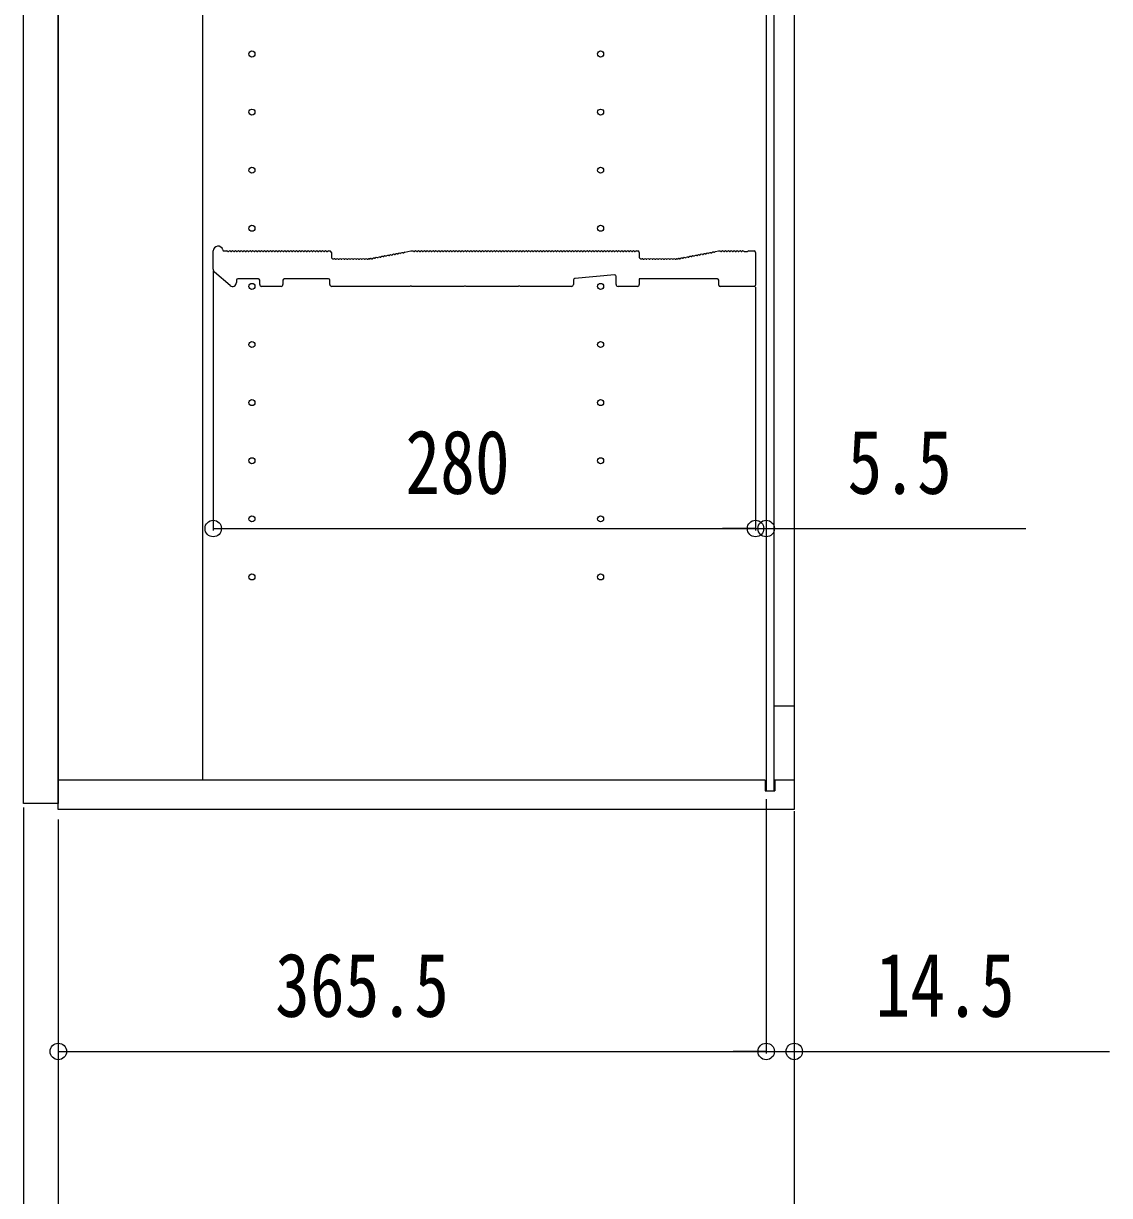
# Model space of a CAD drawing. Units: millimetres, scale not verified. Extents: x -4205 to 4205, y -2970 to 2970.
# Drawn here: x -3035 to -2474, y -986 to -381 of the extents above; entities that cross this region are included whole.
import ezdxf
from ezdxf.enums import TextEntityAlignment as Align

# ---------------------------------------------------------------- set-up
doc = ezdxf.new("R2010")
doc.units = ezdxf.units.MM
doc.header["$LTSCALE"] = 20
for name, color, linetype in [('0-2_YKK_11', 7, 'Continuous'), ('0-3_YKK_12', 2, 'Continuous'), ('0-5_YKK_D', 6, 'Continuous')]:
    doc.layers.add(name, color=color, linetype=linetype)
doc.styles.add('ＭＳ ゴシック', font='')
doc.styles.get('ＭＳ ゴシック').set_extended_font_data('MS Gothic')

msp = doc.modelspace()

# ---------------------------------------------------------------- linework, layer by layer
at = {"layer": '0-2_YKK_11'}
for p, q in [((-2936.98, -508.09), (-2936.98, -498.7)), ((-2931.36, -498.7), (-2929.98, -498.7)), ((-2929.42, -498.9), (-2929.04, -498.9)), ((-2927.92, -498.9), (-2927.54, -498.9)), ((-2926.42, -498.9), (-2926.04, -498.9)), ((-2924.92, -498.9), (-2924.54, -498.9)), ((-2923.42, -498.9), (-2923.04, -498.9)), ((-2921.92, -498.9), (-2921.54, -498.9)), ((-2920.42, -498.9), (-2920.04, -498.9)), ((-2918.92, -498.9), (-2918.54, -498.9)), ((-2917.42, -498.9), (-2917.04, -498.9)), ((-2915.92, -498.9), (-2915.54, -498.9)), ((-2914.42, -498.9), (-2914.04, -498.9)), ((-2912.92, -498.9), (-2912.54, -498.9)), ((-2911.42, -498.9), (-2911.04, -498.9)), ((-2909.92, -498.9), (-2909.54, -498.9)), ((-2908.42, -498.9), (-2908.04, -498.9)), ((-2906.92, -498.9), (-2906.54, -498.9)), ((-2905.42, -498.9), (-2905.04, -498.9)), ((-2903.92, -498.9), (-2903.54, -498.9)), ((-2902.42, -498.9), (-2902.04, -498.9)), ((-2900.92, -498.9), (-2900.54, -498.9)), ((-2899.42, -498.9), (-2899.04, -498.9)), ((-2897.92, -498.9), (-2897.54, -498.9)), ((-2896.42, -498.9), (-2896.04, -498.9)), ((-2894.92, -498.9), (-2894.54, -498.9)), ((-2893.42, -498.9), (-2893.04, -498.9)), ((-2891.92, -498.9), (-2891.54, -498.9)), ((-2890.42, -498.9), (-2890.04, -498.9)), ((-2888.92, -498.9), (-2888.54, -498.9)), ((-2887.42, -498.9), (-2887.04, -498.9)), ((-2885.92, -498.9), (-2885.54, -498.9)), ((-2884.42, -498.9), (-2884.04, -498.9)), ((-2882.92, -498.9), (-2882.54, -498.9)), ((-2881.42, -498.9), (-2881.04, -498.9)), ((-2879.92, -498.9), (-2879.54, -498.9)), ((-2878.42, -498.9), (-2878.04, -498.9)), ((-2877.48, -498.7), (-2876.68, -498.7)), ((-2875.98, -499.4), (-2875.98, -502)), ((-2852.24, -502.19), (-2851.87, -502.12)), ((-2850.77, -501.91), (-2850.39, -501.84)), ((-2849.29, -501.63), (-2848.92, -501.56)), ((-2847.82, -501.35), (-2847.44, -501.28)), ((-2846.35, -501.07), (-2845.97, -501)), ((-2844.87, -500.79), (-2844.5, -500.72)), ((-2843.4, -500.51), (-2843.02, -500.44)), ((-2841.93, -500.23), (-2841.55, -500.16)), ((-2840.45, -499.95), (-2840.08, -499.88)), ((-2838.98, -499.67), (-2838.6, -499.59)), ((-2833.42, -498.9), (-2833.04, -498.9)), ((-2831.92, -498.9), (-2831.54, -498.9)), ((-2830.42, -498.9), (-2830.04, -498.9)), ((-2828.92, -498.9), (-2828.54, -498.9)), ((-2827.42, -498.9), (-2827.04, -498.9)), ((-2825.92, -498.9), (-2825.54, -498.9)), ((-2824.42, -498.9), (-2824.04, -498.9)), ((-2822.92, -498.9), (-2822.54, -498.9)), ((-2821.42, -498.9), (-2821.04, -498.9)), ((-2819.92, -498.9), (-2819.54, -498.9)), ((-2818.42, -498.9), (-2818.04, -498.9)), ((-2816.92, -498.9), (-2816.54, -498.9)), ((-2815.42, -498.9), (-2815.04, -498.9)), ((-2813.92, -498.9), (-2813.54, -498.9)), ((-2812.42, -498.9), (-2812.04, -498.9)), ((-2810.92, -498.9), (-2810.54, -498.9)), ((-2809.42, -498.9), (-2809.04, -498.9)), ((-2807.92, -498.9), (-2807.54, -498.9)), ((-2806.42, -498.9), (-2806.04, -498.9)), ((-2804.92, -498.9), (-2804.54, -498.9)), ((-2803.42, -498.9), (-2803.04, -498.9)), ((-2801.92, -498.9), (-2801.54, -498.9)), ((-2800.42, -498.9), (-2800.04, -498.9)), ((-2798.92, -498.9), (-2798.54, -498.9)), ((-2797.42, -498.9), (-2797.04, -498.9)), ((-2795.92, -498.9), (-2795.54, -498.9)), ((-2794.42, -498.9), (-2794.04, -498.9)), ((-2792.92, -498.9), (-2792.54, -498.9)), ((-2791.42, -498.9), (-2791.04, -498.9)), ((-2789.92, -498.9), (-2789.54, -498.9)), ((-2788.42, -498.9), (-2788.04, -498.9)), ((-2786.92, -498.9), (-2786.54, -498.9)), ((-2785.42, -498.9), (-2785.04, -498.9)), ((-2783.92, -498.9), (-2783.54, -498.9)), ((-2782.42, -498.9), (-2782.04, -498.9)), ((-2780.92, -498.9), (-2780.54, -498.9)), ((-2779.42, -498.9), (-2779.04, -498.9)), ((-2777.92, -498.9), (-2777.54, -498.9)), ((-2776.42, -498.9), (-2776.04, -498.9)), ((-2774.92, -498.9), (-2774.54, -498.9)), ((-2773.42, -498.9), (-2773.04, -498.9)), ((-2771.92, -498.9), (-2771.54, -498.9)), ((-2770.42, -498.9), (-2770.04, -498.9)), ((-2768.92, -498.9), (-2768.54, -498.9)), ((-2767.42, -498.9), (-2767.04, -498.9)), ((-2765.92, -498.9), (-2765.54, -498.9)), ((-2764.42, -498.9), (-2764.04, -498.9)), ((-2762.92, -498.9), (-2762.54, -498.9)), ((-2761.42, -498.9), (-2761.04, -498.9)), ((-2759.92, -498.9), (-2759.54, -498.9)), ((-2758.42, -498.9), (-2758.04, -498.9)), ((-2756.92, -498.9), (-2756.54, -498.9)), ((-2755.42, -498.9), (-2755.04, -498.9)), ((-2753.92, -498.9), (-2753.54, -498.9)), ((-2752.42, -498.9), (-2752.04, -498.9)), ((-2750.92, -498.9), (-2750.54, -498.9)), ((-2749.42, -498.9), (-2749.04, -498.9)), ((-2747.92, -498.9), (-2747.54, -498.9)), ((-2746.42, -498.9), (-2746.04, -498.9)), ((-2744.92, -498.9), (-2744.54, -498.9)), ((-2743.42, -498.9), (-2743.04, -498.9)), ((-2741.92, -498.9), (-2741.54, -498.9)), ((-2740.42, -498.9), (-2740.04, -498.9)), ((-2738.92, -498.9), (-2738.54, -498.9)), ((-2737.42, -498.9), (-2737.04, -498.9)), ((-2735.92, -498.9), (-2735.54, -498.9)), ((-2734.42, -498.9), (-2734.04, -498.9)), ((-2732.92, -498.9), (-2732.54, -498.9)), ((-2731.42, -498.9), (-2731.04, -498.9)), ((-2729.92, -498.9), (-2729.54, -498.9)), ((-2728.42, -498.9), (-2728.04, -498.9)), ((-2726.92, -498.9), (-2726.54, -498.9)), ((-2725.42, -498.9), (-2725.04, -498.9)), ((-2723.92, -498.9), (-2723.54, -498.9)), ((-2722.42, -498.9), (-2722.04, -498.9)), ((-2720.92, -498.9), (-2720.54, -498.9)), ((-2719.42, -498.9), (-2719.04, -498.9)), ((-2718.48, -498.7), (-2717.68, -498.7)), ((-2716.98, -499.4), (-2716.98, -502)), ((-2693.24, -502.19), (-2692.87, -502.12)), ((-2691.77, -501.91), (-2691.39, -501.84)), ((-2690.29, -501.63), (-2689.92, -501.56)), ((-2688.82, -501.35), (-2688.44, -501.28)), ((-2687.35, -501.07), (-2686.97, -501)), ((-2685.87, -500.79), (-2685.5, -500.72)), ((-2684.4, -500.51), (-2684.02, -500.44)), ((-2682.93, -500.23), (-2682.55, -500.16)), ((-2681.45, -499.95), (-2681.08, -499.88)), ((-2679.98, -499.67), (-2679.6, -499.59)), ((-2678.5, -499.39), (-2678.13, -499.31)), ((-2677.62, -499.01), (-2676.05, -498.71)), ((-2675.91, -498.7), (-2675.48, -498.7)), ((-2674.92, -498.9), (-2674.54, -498.9)), ((-2673.42, -498.9), (-2673.04, -498.9)), ((-2671.92, -498.9), (-2671.54, -498.9)), ((-2670.42, -498.9), (-2670.04, -498.9)), ((-2668.92, -498.9), (-2668.54, -498.9)), ((-2667.42, -498.9), (-2667.04, -498.9)), ((-2665.92, -498.9), (-2665.54, -498.9)), ((-2664.42, -498.9), (-2664.04, -498.9)), ((-2660.48, -498.7), (-2657.68, -498.7)), ((-2656.98, -499.4), (-2656.98, -516.3)), ((-2875.28, -502.7), (-2874.48, -502.7)), ((-2873.92, -502.9), (-2873.54, -502.9)), ((-2872.42, -502.9), (-2872.04, -502.9)), ((-2870.92, -502.9), (-2870.54, -502.9)), ((-2869.42, -502.9), (-2869.04, -502.9)), ((-2867.92, -502.9), (-2867.54, -502.9)), ((-2866.42, -502.9), (-2866.04, -502.9)), ((-2864.92, -502.9), (-2864.54, -502.9)), ((-2863.42, -502.9), (-2863.04, -502.9)), ((-2861.92, -502.9), (-2861.54, -502.9)), ((-2860.42, -502.9), (-2860.04, -502.9)), ((-2858.92, -502.9), (-2858.54, -502.9)), ((-2857.42, -502.9), (-2857.04, -502.9)), ((-2856.48, -502.7), (-2856.05, -502.7)), ((-2856.05, -502.7), (-2856.48, -502.7)), ((-2855.19, -502.75), (-2854.81, -502.68)), ((-2853.71, -502.47), (-2853.34, -502.4)), ((-2716.28, -502.7), (-2715.48, -502.7)), ((-2714.92, -502.9), (-2714.54, -502.9)), ((-2713.42, -502.9), (-2713.04, -502.9)), ((-2711.92, -502.9), (-2711.54, -502.9)), ((-2710.42, -502.9), (-2710.04, -502.9)), ((-2708.92, -502.9), (-2708.54, -502.9)), ((-2707.42, -502.9), (-2707.04, -502.9)), ((-2705.92, -502.9), (-2705.54, -502.9)), ((-2704.42, -502.9), (-2704.04, -502.9)), ((-2702.92, -502.9), (-2702.54, -502.9)), ((-2701.42, -502.9), (-2701.04, -502.9)), ((-2699.92, -502.9), (-2699.54, -502.9)), ((-2698.42, -502.9), (-2698.04, -502.9)), ((-2697.48, -502.7), (-2697.05, -502.7)), ((-2696.92, -502.69), (-2696.77, -502.66)), ((-2696.19, -502.75), (-2695.81, -502.68)), ((-2694.71, -502.47), (-2694.34, -502.4)), ((-2928.29, -516.51), (-2936.29, -509.6)), ((-2924.98, -513.7), (-2924.98, -515)), ((-2913.68, -513), (-2924.28, -513)), ((-2912.98, -516), (-2912.98, -513.7)), ((-2900.98, -513.7), (-2900.98, -516)), ((-2877.48, -513), (-2900.28, -513)), ((-2876.78, -516), (-2876.78, -513.7)), ((-2750.98, -513.64), (-2750.98, -516)), ((-2729.74, -511.07), (-2750.34, -512.94)), ((-2728.98, -516), (-2728.98, -511.77)), ((-2675.98, -516.3), (-2675.98, -513.7)), ((-2901.98, -517), (-2911.98, -517)), ((-2717.98, -517), (-2727.98, -517)), ((-2657.68, -517), (-2675.28, -517))]:
    msp.add_line(p, q, dxfattribs=at)
for points in [[(-2651.48, 803), (-2651.48, 843), (-2942.48, 843), (-2942.48, -772)], [(-2838.09, -499.29), (-2834.98, -498.7), (-2833.98, -498.7)], [(-2662.92, -498.9), (-2662.73, -498.97), (-2661.23, -498.97), (-2661.04, -498.9)], [(-2855.77, -502.66), (-2855.92, -502.69), (-2855.77, -502.66)], [(-2676.68, -513), (-2716.98, -513), (-2716.98, -516)], [(-2751.98, -517), (-2778.41, -517), (-2778.65, -516.87), (-2779.31, -516.87), (-2779.55, -517), (-2806.41, -517), (-2806.65, -516.87), (-2807.31, -516.87), (-2807.55, -517), (-2834.41, -517), (-2834.65, -516.87), (-2835.31, -516.87), (-2835.55, -517), (-2875.78, -517)]]:
    msp.add_lwpolyline(points, dxfattribs=at)
for centre, radius, start, end in [((-2934.48, -498.7), 2.5, 12.63563, 180), ((-2931.36, -498), 0.7, 192.63563, 270), ((-2929.98, -499.58), 0.88, 50.536, 90), ((-2928.48, -499.58), 0.88, 50.536, 129.464), ((-2926.98, -499.58), 0.88, 50.536, 129.464), ((-2925.48, -499.58), 0.88, 50.536, 129.464), ((-2923.98, -499.58), 0.88, 50.536, 129.464), ((-2922.48, -499.58), 0.88, 50.536, 129.464), ((-2920.98, -499.58), 0.88, 50.536, 129.464), ((-2919.48, -499.58), 0.88, 50.536, 129.464), ((-2917.98, -499.58), 0.88, 50.536, 129.464), ((-2916.48, -499.58), 0.88, 50.536, 129.464), ((-2914.98, -499.58), 0.88, 50.536, 129.464), ((-2913.48, -499.58), 0.88, 50.536, 129.464), ((-2911.98, -499.58), 0.88, 50.536, 129.464), ((-2910.48, -499.58), 0.88, 50.536, 129.464), ((-2908.98, -499.58), 0.88, 50.536, 129.464), ((-2907.48, -499.58), 0.88, 50.536, 129.464), ((-2905.98, -499.58), 0.88, 50.536, 129.464), ((-2904.48, -499.58), 0.88, 50.536, 129.464), ((-2902.98, -499.58), 0.88, 50.536, 129.464), ((-2901.48, -499.58), 0.88, 50.536, 129.464), ((-2899.98, -499.58), 0.88, 50.536, 129.464), ((-2898.48, -499.58), 0.88, 50.536, 129.464), ((-2896.98, -499.58), 0.88, 50.536, 129.464), ((-2895.48, -499.58), 0.88, 50.536, 129.464), ((-2893.98, -499.58), 0.88, 50.536, 129.464), ((-2892.48, -499.58), 0.88, 50.536, 129.464), ((-2890.98, -499.58), 0.88, 50.536, 129.464), ((-2889.48, -499.58), 0.88, 50.536, 129.464), ((-2887.98, -499.58), 0.88, 50.536, 129.464), ((-2886.48, -499.58), 0.88, 50.536, 129.464), ((-2884.98, -499.58), 0.88, 50.536, 129.464), ((-2883.48, -499.58), 0.88, 50.536, 129.464), ((-2881.98, -499.58), 0.88, 50.536, 129.464), ((-2880.48, -499.58), 0.88, 50.536, 129.464), ((-2878.98, -499.58), 0.88, 50.536, 129.464), ((-2877.48, -499.58), 0.88, 90, 129.464), ((-2876.68, -499.4), 0.7, 0, 90), ((-2875.28, -502), 0.7, 180, 270), ((-2852.66, -502.96), 0.88, 61.3203, 140.24829), ((-2851.19, -502.68), 0.88, 61.3203, 140.24829), ((-2849.71, -502.4), 0.88, 61.3203, 140.24829), ((-2848.24, -502.12), 0.88, 61.3203, 140.24829), ((-2846.77, -501.84), 0.88, 61.3203, 140.24829), ((-2845.29, -501.56), 0.88, 61.3203, 140.24829), ((-2843.82, -501.28), 0.88, 61.3203, 140.24829), ((-2842.35, -501), 0.88, 61.3203, 140.24829), ((-2840.87, -500.72), 0.88, 61.3203, 140.24829), ((-2839.4, -500.44), 0.88, 61.3203, 140.24829), ((-2837.93, -500.16), 0.88, 100.7843, 140.24829), ((-2833.98, -499.58), 0.88, 50.536, 90), ((-2832.48, -499.58), 0.88, 50.536, 129.464), ((-2830.98, -499.58), 0.88, 50.536, 129.464), ((-2829.48, -499.58), 0.88, 50.536, 129.464), ((-2827.98, -499.58), 0.88, 50.536, 129.464), ((-2826.48, -499.58), 0.88, 50.536, 129.464), ((-2824.98, -499.58), 0.88, 50.536, 129.464), ((-2823.48, -499.58), 0.88, 50.536, 129.464), ((-2821.98, -499.58), 0.88, 50.536, 129.464), ((-2820.48, -499.58), 0.88, 50.536, 129.464), ((-2818.98, -499.58), 0.88, 50.536, 129.464), ((-2817.48, -499.58), 0.88, 50.536, 129.464), ((-2815.98, -499.58), 0.88, 50.536, 129.464), ((-2814.48, -499.58), 0.88, 50.536, 129.464), ((-2812.98, -499.58), 0.88, 50.536, 129.464), ((-2811.48, -499.58), 0.88, 50.536, 129.464), ((-2809.98, -499.58), 0.88, 50.536, 129.464), ((-2808.48, -499.58), 0.88, 50.536, 129.464), ((-2806.98, -499.58), 0.88, 50.536, 129.464), ((-2805.48, -499.58), 0.88, 50.536, 129.464), ((-2803.98, -499.58), 0.88, 50.536, 129.464), ((-2802.48, -499.58), 0.88, 50.536, 129.464), ((-2800.98, -499.58), 0.88, 50.536, 129.464), ((-2799.48, -499.58), 0.88, 50.536, 129.464), ((-2797.98, -499.58), 0.88, 50.536, 129.464), ((-2796.48, -499.58), 0.88, 50.536, 129.464), ((-2794.98, -499.58), 0.88, 50.536, 129.464), ((-2793.48, -499.58), 0.88, 50.536, 129.464), ((-2791.98, -499.58), 0.88, 50.536, 129.464), ((-2790.48, -499.58), 0.88, 50.536, 129.464), ((-2788.98, -499.58), 0.88, 50.536, 129.464), ((-2787.48, -499.58), 0.88, 50.536, 129.464), ((-2785.98, -499.58), 0.88, 50.536, 129.464), ((-2784.48, -499.58), 0.88, 50.536, 129.464), ((-2782.98, -499.58), 0.88, 50.536, 129.464), ((-2781.48, -499.58), 0.88, 50.536, 129.464), ((-2779.98, -499.58), 0.88, 50.536, 129.464), ((-2778.48, -499.58), 0.88, 50.536, 129.464), ((-2776.98, -499.58), 0.88, 50.536, 129.464), ((-2775.48, -499.58), 0.88, 50.536, 129.464), ((-2773.98, -499.58), 0.88, 50.536, 129.464), ((-2772.48, -499.58), 0.88, 50.536, 129.464), ((-2770.98, -499.58), 0.88, 50.536, 129.464), ((-2769.48, -499.58), 0.88, 50.536, 129.464), ((-2767.98, -499.58), 0.88, 50.536, 129.464), ((-2766.48, -499.58), 0.88, 50.536, 129.464), ((-2764.98, -499.58), 0.88, 50.536, 129.464), ((-2763.48, -499.58), 0.88, 50.536, 129.464), ((-2761.98, -499.58), 0.88, 50.536, 129.464), ((-2760.48, -499.58), 0.88, 50.536, 129.464), ((-2758.98, -499.58), 0.88, 50.536, 129.464), ((-2757.48, -499.58), 0.88, 50.536, 129.464), ((-2755.98, -499.58), 0.88, 50.536, 129.464), ((-2754.48, -499.58), 0.88, 50.536, 129.464), ((-2752.98, -499.58), 0.88, 50.536, 129.464), ((-2751.48, -499.58), 0.88, 50.536, 129.464), ((-2749.98, -499.58), 0.88, 50.536, 129.464), ((-2748.48, -499.58), 0.88, 50.536, 129.464), ((-2746.98, -499.58), 0.88, 50.536, 129.464), ((-2745.48, -499.58), 0.88, 50.536, 129.464), ((-2743.98, -499.58), 0.88, 50.536, 129.464), ((-2742.48, -499.58), 0.88, 50.536, 129.464), ((-2740.98, -499.58), 0.88, 50.536, 129.464), ((-2739.48, -499.58), 0.88, 50.536, 129.464), ((-2737.98, -499.58), 0.88, 50.536, 129.464), ((-2736.48, -499.58), 0.88, 50.536, 129.464), ((-2734.98, -499.58), 0.88, 50.536, 129.464), ((-2733.48, -499.58), 0.88, 50.536, 129.464), ((-2731.98, -499.58), 0.88, 50.536, 129.464), ((-2730.48, -499.58), 0.88, 50.536, 129.464), ((-2728.98, -499.58), 0.88, 50.536, 129.464), ((-2727.48, -499.58), 0.88, 50.536, 129.464), ((-2725.98, -499.58), 0.88, 50.536, 129.464), ((-2724.48, -499.58), 0.88, 50.536, 129.464), ((-2722.98, -499.58), 0.88, 50.536, 129.464), ((-2721.48, -499.58), 0.88, 50.536, 129.464), ((-2719.98, -499.58), 0.88, 50.536, 129.464), ((-2718.48, -499.58), 0.88, 90, 129.464), ((-2717.68, -499.4), 0.7, 0, 90), ((-2716.28, -502), 0.7, 180, 270), ((-2693.66, -502.96), 0.88, 61.3203, 140.24829), ((-2692.19, -502.68), 0.88, 61.3203, 140.24829), ((-2690.71, -502.4), 0.88, 61.3203, 140.24829), ((-2689.24, -502.12), 0.88, 61.3203, 140.24829), ((-2687.77, -501.84), 0.88, 61.3203, 140.24829), ((-2686.29, -501.56), 0.88, 61.3203, 140.24829), ((-2684.82, -501.28), 0.88, 61.3203, 140.24829), ((-2683.35, -501), 0.88, 61.3203, 140.24829), ((-2681.87, -500.72), 0.88, 61.3203, 140.24829), ((-2680.4, -500.44), 0.88, 61.3203, 140.24829), ((-2678.93, -500.16), 0.88, 61.3203, 140.24829), ((-2677.45, -499.88), 0.88, 100.7843, 140.24829), ((-2675.91, -499.4), 0.7, 90, 100.7843), ((-2675.48, -499.58), 0.88, 50.536, 90), ((-2673.98, -499.58), 0.88, 50.536, 129.464), ((-2672.48, -499.58), 0.88, 50.536, 129.464), ((-2670.98, -499.58), 0.88, 50.536, 129.464), ((-2669.48, -499.58), 0.88, 50.536, 129.464), ((-2667.98, -499.58), 0.88, 50.536, 129.464), ((-2666.48, -499.58), 0.88, 50.536, 129.464), ((-2664.98, -499.58), 0.88, 50.536, 129.464), ((-2663.48, -499.58), 0.88, 50.46055, 129.464), ((-2660.48, -499.58), 0.88, 90, 129.53945), ((-2657.68, -499.4), 0.7, 0, 90), ((-2934.98, -508.09), 2, 180, 229.16128), ((-2874.48, -503.58), 0.88, 50.536, 90), ((-2872.98, -503.58), 0.88, 50.536, 129.464), ((-2871.48, -503.58), 0.88, 50.536, 129.464), ((-2869.98, -503.58), 0.88, 50.536, 129.464), ((-2868.48, -503.58), 0.88, 50.536, 129.464), ((-2866.98, -503.58), 0.88, 50.536, 129.464), ((-2865.48, -503.58), 0.88, 50.536, 129.464), ((-2863.98, -503.58), 0.88, 50.536, 129.464), ((-2862.48, -503.58), 0.88, 50.536, 129.464), ((-2860.98, -503.58), 0.88, 50.536, 129.464), ((-2859.48, -503.58), 0.88, 50.536, 129.464), ((-2857.98, -503.58), 0.88, 50.536, 129.464), ((-2856.48, -503.58), 0.88, 90, 129.464), ((-2856.05, -502), 0.7, 270, 280.7843), ((-2856.05, -502), 0.7, 270, 280.7843), ((-2855.61, -503.53), 0.88, 61.3203, 100.7843), ((-2854.14, -503.24), 0.88, 61.3203, 140.24829), ((-2715.48, -503.58), 0.88, 50.536, 90), ((-2713.98, -503.58), 0.88, 50.536, 129.464), ((-2712.48, -503.58), 0.88, 50.536, 129.464), ((-2710.98, -503.58), 0.88, 50.536, 129.464), ((-2709.48, -503.58), 0.88, 50.536, 129.464), ((-2707.98, -503.58), 0.88, 50.536, 129.464), ((-2706.48, -503.58), 0.88, 50.536, 129.464), ((-2704.98, -503.58), 0.88, 50.536, 129.464), ((-2703.48, -503.58), 0.88, 50.536, 129.464), ((-2701.98, -503.58), 0.88, 50.536, 129.464), ((-2700.48, -503.58), 0.88, 50.536, 129.464), ((-2698.98, -503.58), 0.88, 50.536, 129.464), ((-2697.48, -503.58), 0.88, 90, 129.464), ((-2697.05, -502), 0.7, 270, 280.7843), ((-2696.61, -503.53), 0.88, 61.3203, 100.7843), ((-2695.14, -503.24), 0.88, 61.3203, 140.24829), ((-2924.28, -513.7), 0.7, 90, 180), ((-2913.68, -513.7), 0.7, 0, 90), ((-2900.28, -513.7), 0.7, 90, 180), ((-2877.48, -513.7), 0.7, 0, 90), ((-2750.28, -513.64), 0.7, 95.19443, 180), ((-2729.68, -511.77), 0.7, 0, 95.19443), ((-2676.68, -513.7), 0.7, 0, 90), ((-2926.98, -515), 2, 229.16128, 0), ((-2911.98, -516), 1, 180, 270), ((-2901.98, -516), 1, 270, 0), ((-2875.78, -516), 1, 180, 270), ((-2751.98, -516), 1, 270, 0), ((-2727.98, -516), 1, 180, 270), ((-2717.98, -516), 1, 270, 0), ((-2675.28, -516.3), 0.7, 180, 270), ((-2657.68, -516.3), 0.7, 270, 0)]:
    msp.add_arc(centre, radius, start, end, dxfattribs=at)
at = {"layer": '0-3_YKK_12'}
for p, q in [((-2651.48, 1393.5), (-2651.48, -777.5)), ((-2647.48, 1393.5), (-2647.48, -777.5)), ((-2647.48, -733.5), (-2636.98, -733.5)), ((-2651.98, -772), (-3016.98, -772)), ((-2651.98, -772), (-2651.98, -777.5)), ((-2646.98, -772), (-2646.98, -777.5)), ((-2636.98, -772), (-2646.98, -772)), ((-2651.98, -777.5), (-2646.98, -777.5))]:
    msp.add_line(p, q, dxfattribs=at)
for points in [[(-3016.98, -784), (-3034.98, -784), (-3034.98, 1400), (-3016.98, 1400)], [(-2636.98, -787), (-3016.98, -787), (-3016.98, 1403), (-2636.98, 1403)]]:
    msp.add_lwpolyline(points, close=True, dxfattribs=at)
for centre in [(-2916.98, -397), (-2736.98, -397), (-2916.98, -427), (-2736.98, -427), (-2916.98, -457), (-2736.98, -457), (-2916.98, -487), (-2736.98, -487), (-2916.98, -517), (-2736.98, -517), (-2916.98, -547), (-2736.98, -547), (-2916.98, -577), (-2736.98, -577), (-2916.98, -607), (-2736.98, -607), (-2916.98, -637), (-2736.98, -637), (-2916.98, -667), (-2736.98, -667)]:
    msp.add_circle(centre, 1.55, dxfattribs=at)
at = {"layer": '0-5_YKK_D'}
for p, q in [((-2936.98, -509.09), (-2936.98, -643)), ((-2656.98, -517.3), (-2656.98, -643)), ((-2656.98, -517.3), (-2656.98, -643)), ((-2936.98, -642), (-2656.98, -642)), ((-2656.98, -642), (-2673.98, -642)), ((-2656.98, -642), (-2651.48, -642)), ((-2651.48, -642), (-2517.48, -642)), ((-3034.98, -786), (-3034.98, -1038)), ((-3034.98, -786), (-3034.98, -1163)), ((-2651.48, -781.75), (-2651.48, -913)), ((-2651.48, -782.75), (-2651.48, -913)), ((-3016.98, -792.25), (-3016.98, -1038)), ((-3016.98, -792.25), (-3016.98, -913)), ((-3016.98, -792.25), (-3016.98, -1038)), ((-2636.98, -788), (-2636.98, -1038)), ((-2636.98, -789), (-2636.98, -1163)), ((-2636.98, -793), (-2636.98, -913)), ((-3016.98, -912), (-2651.48, -912)), ((-2651.48, -912), (-2668.48, -912)), ((-2651.48, -912), (-2636.98, -912)), ((-2636.98, -912), (-2474.18, -912))]:
    msp.add_line(p, q, dxfattribs=at)
for centre in [(-2936.98, -642), (-2656.98, -642), (-2656.98, -642), (-2651.48, -642), (-3016.98, -912), (-2651.48, -912), (-2651.48, -912), (-2636.98, -912)]:
    msp.add_circle(centre, 4.25, dxfattribs=at)

# ---------------------------------------------------------------- texts
at = {"layer": '0-5_YKK_D', "style": 'ＭＳ ゴシック', "width": 0.8}
for s, p in [('280', (-2837.78, -634)), ('5.5', (-2609.48, -634)), ('365.5', (-2905.03, -904)), ('14.5', (-2594.98, -904))]:
    msp.add_text(s, height=32.99, dxfattribs=at).set_placement(p, align=Align.BOTTOM_LEFT)

doc.saveas('drawing.dxf')
